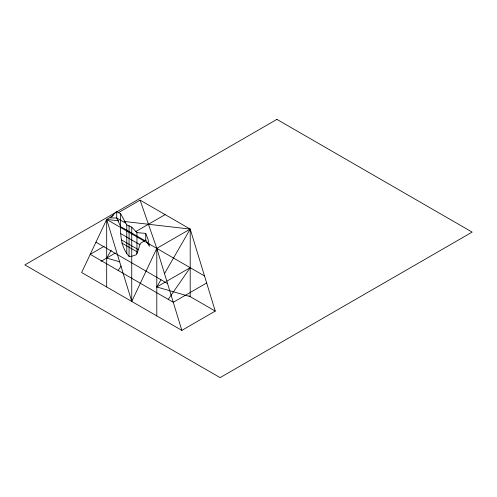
<?xml version="1.0" encoding="UTF-8"?>
<svg xmlns="http://www.w3.org/2000/svg" width="497" height="497" viewBox="0 0 497 497"><rect width="100%" height="100%" fill="white"/><g stroke="black" fill="none" stroke-linecap="round" stroke-linejoin="round"><path stroke-width="0.75" d="M120.672 213.809C120.641 228.291 118.597 244.698 129.071 256.421L131.742 256.278L136.228 254.768C138.259 251.32 138.918 247.276 140.241 243.499L145.801 240.045L149.417 246.332L147.994 239.225L145.727 233.41L136.955 232.627L131.742 227.154L126.791 224.899L120.672 213.809L116.727 211.529L110.098 217.872L116.727 218.009L125.492 223.066M118.833 220.842L106.687 219.438L131.742 301.443L156.797 248.37L190.202 229.086L215.257 311.085L181.852 330.375L81.632 272.518L106.687 219.438L113.372 215.586M111.241 250.153L106.687 258.049L119.758 261.826M118.044 212.884L140.092 200.154L190.202 229.086L190.202 296.622L156.797 286.98L160.972 279.743M164.389 273.822L190.202 229.086L124.151 221.457M118.118 270.486L121.193 266.044M168.222 299.411L190.202 267.69L204.522 275.959M104.252 246.226L90.218 254.327L173.267 302.275L206.671 282.986M135.749 231.59L165.147 214.617M101.009 261.329L115.372 253.035M156.797 286.98L165.482 281.967M166.818 281.19L190.202 267.69L106.687 219.438L106.687 286.98M144.869 240.623L120.672 226.657L116.727 218.009L116.727 211.529M120.672 233.59L139.992 244.741M121.38 239.858L138.042 249.475M121.728 242.983L137.694 252.203M95.946 242.201L167.539 283.538M188.885 295.864L215.257 311.085M140.092 200.154L156.797 248.37L181.852 330.375M156.797 248.37L156.797 315.912M145.727 233.41L145.727 240.094M136.955 232.627L136.955 253.712M131.742 227.154L131.742 301.443M129.071 225.613L129.071 256.421M126.791 224.899L126.791 253.371M276.897 119.379L24.85 264.895L220.103 377.621L472.15 232.105L276.897 119.379"/></g></svg>
